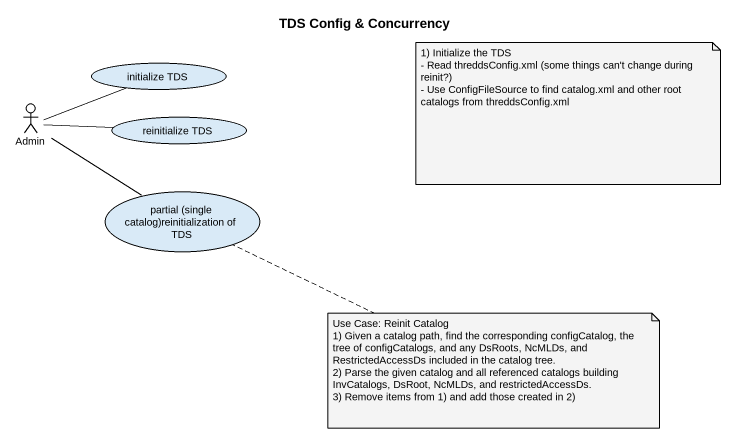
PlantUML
@startuml
title TDS Config & Concurrency
usecase "initialize TDS" as initialize_TDS
actor Admin
usecase "reinitialize TDS" as reinitialize_TDS
usecase "partial (single catalog)reinitialization of TDS" as partial_single_catalog
Admin -right- initialize_TDS
Admin -right- reinitialize_TDS
Admin -- partial_single_catalog
note as N1
  1) Initialize the TDS
  - Read threddsConfig.xml (some things can't change during reinit?)
  - Use ConfigFileSource to find catalog.xml and other root catalogs from threddsConfig.xml
end note
note right of partial_single_catalog
  Use Case: Reinit Catalog
  1) Given a catalog path, find the corresponding configCatalog, the tree of configCatalogs, and any DsRoots, NcMLDs, and RestrictedAccessDs included in the catalog tree.
  2) Parse the given catalog and all referenced catalogs building InvCatalogs, DsRoot, NcMLDs, and restrictedAccessDs.
  3) Remove items from 1) and add those created in 2)
end note
@enduml
